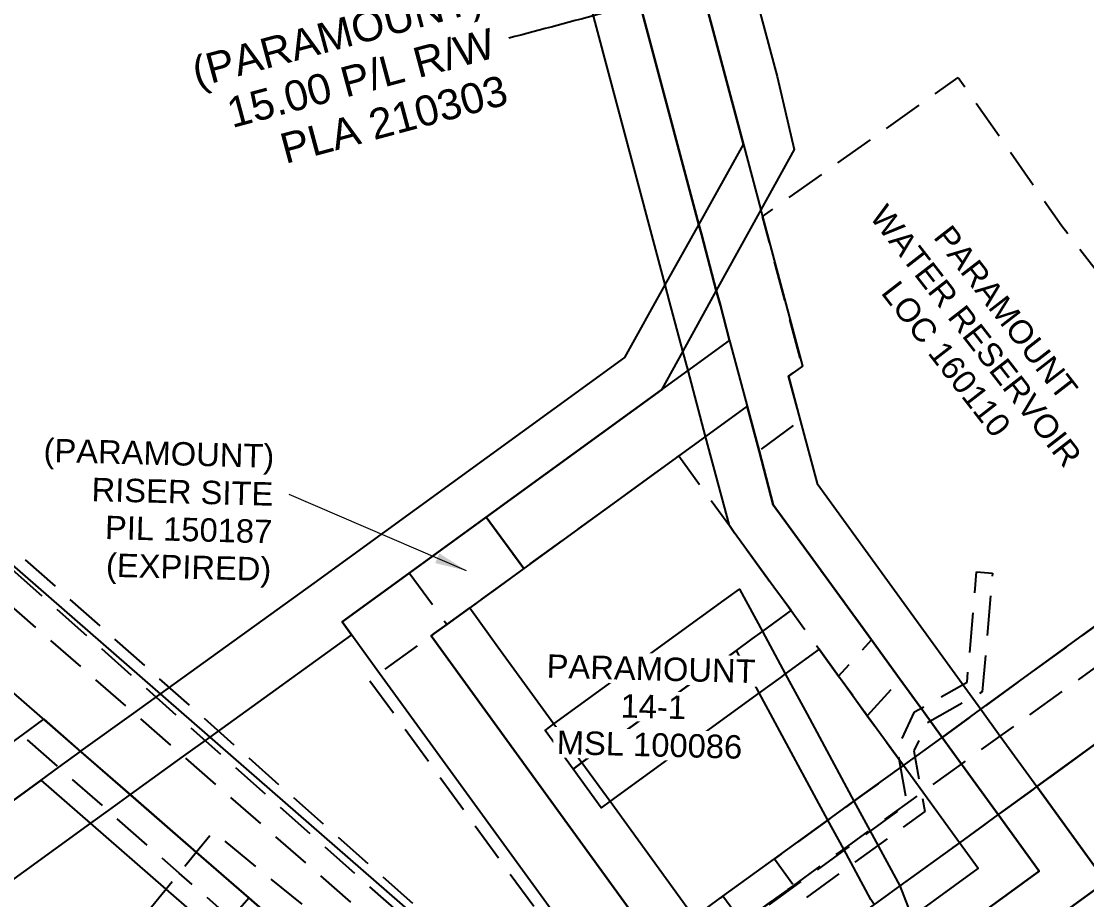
# Model space of a CAD drawing. Extents: x 393512 to 398378, y 6060644 to 6064862.
# Drawn here: x 395406.4 to 395741, y 6061190.3 to 6061466 of the extents above; entities that cross this region are included whole.
import ezdxf
from ezdxf.enums import TextEntityAlignment as Align

# ---------------------------------------------------------------- set-up
doc = ezdxf.new("R2010")
doc.units = 0
doc.header["$LTSCALE"] = 5
doc.linetypes.add('foc-ACCESSROAD', pattern=[3.75, 2.5, -1.25])
for name, color, linetype in [('F-AR', 190, 'foc-ACCESSROAD'), ('F-RW', 190, 'Continuous'), ('F-WS', 190, 'foc-ACCESSROAD')]:
    doc.layers.add(name, color=color, linetype=linetype)
for name, color, linetype, lineweight in [('F-AR-T', 190, 'Continuous', 9), ('F-RW-T', 190, 'Continuous', 9), ('F-WS-T', 190, 'Continuous', 9)]:
    doc.layers.add(name, color=color, linetype=linetype, lineweight=lineweight)
doc.styles.add('80CG', font='ARIALN.TTF', dxfattribs={"height": 10})
doc.styles.add('A60', font='arial.ttf', dxfattribs={"height": 7.35})
doc.styles.add('A80', font='arial.ttf', dxfattribs={"height": 9.5})
doc.dimstyles.new('Compass 5 000', dxfattribs={"dimscale": 5, "dimtxt": 9, "dimasz": 2, "dimexe": 0.2, "dimexo": 0.0625, "dimgap": 0.5, "dimtad": 0, "dimtih": 1, "dimtoh": 1, "dimzin": 0, "dimdsep": 46, "dimtxsty": '80CG', "dimcen": 0.1, "dimse1": 1, "dimse2": 1, "dimclrd": 256, "dimclrt": 256, "dimaunit": 1, "dimadec": 4, "dimazin": 0, "dimtfac": 0.06, "dimtofl": 0, "dimtmove": 0, "dimatfit": 1, "dimfxl": 0.2, "dimtolj": 1, "dimtzin": 0, "dimlwd": -1, "dimarcsym": 0})

msp = doc.modelspace()

# ---------------------------------------------------------------- linework, layer by layer
at = {"layer": 'F-AR', "flags": 128}
for points in [[(394977.42, 6061653.58), (394981.5, 6061650.02), (394986.54, 6061645.63), (395047.09, 6061592.85), (395141.89, 6061510.21), (395156.96, 6061497.07), (395569.57, 6061137.41), (395595.36, 6061156.05), (395611.57, 6061167.75), (395623.73, 6061176.53), (395632.76, 6061183.05), (395643.4, 6061190.74), (395648.97, 6061194.76), (395664.67, 6061206.1), (395672.84, 6061212.01), (395689.49, 6061224.03), (395701.66, 6061232.82), (395713.82, 6061241.6), (395753.15, 6061270.02), (395764.53, 6061278.45), (395799.6, 6061304.43), (395804.5, 6061307.7), (395816.98, 6061316.03), (395984.13, 6061427.52), (396089.75, 6061565.89), (396166.53, 6061666.49), (396175.66, 6061678.46), (396180.55, 6061684.88), (396204.77, 6061716.68), (396235.17, 6061756.52), (396329.16, 6061883.22), (396344.04, 6061903.28), (396365.05, 6061931.59), (396373.29, 6061942.7), (396394.69, 6061971.55), (396403.63, 6061983.59), (396427.46, 6062015.71), (396588.07, 6062232.21), (396619.2, 6062274.18), (396679.62, 6062355.61), (396703.43, 6062387.72), (396705.22, 6062389.16), (396708.13, 6062391.49), (396719.82, 6062400.87), (396725.06, 6062405.08), (396729.25, 6062408.44), (396737.39, 6062414.97), (396958.57, 6062592.5), (397026, 6062655.57), (397060.64, 6062694.26), (397071.32, 6062684.48), (397075.4, 6062680.76), (397040.31, 6062641.57), (396971.27, 6062577.97), (396744.69, 6062395.28), (396732.39, 6062385.33), (396728.27, 6062382.05), (396717.96, 6062373.73), (396704.12, 6062355.08), (396618.41, 6062239.55), (396587.27, 6062197.58), (396251.15, 6061744.5), (396223.32, 6061708.03), (396191.49, 6061666.31), (396191.16, 6061665.88), (396182.39, 6061654.39), (396182.08, 6061653.98), (396150.54, 6061612.64), (396114.38, 6061565.25), (395998, 6061412.73), (395828.08, 6061299.39), (395815.54, 6061291.06), (395811.1, 6061288.07), (395763.96, 6061253.85), (395725.32, 6061225.78), (395713.18, 6061216.97), (395701.02, 6061208.16), (395682.31, 6061194.58), (395674.24, 6061188.72), (395661.71, 6061179.63), (395657.51, 6061176.58), (395635.36, 6061160.51), (395623.23, 6061151.69), (395607.05, 6061139.95), (395568.4, 6061111.9), (395562.16, 6061105.33), (395550.89, 6061115.24), (395547.61, 6061118.12), (395518.22, 6061143.94), (395506.78, 6061153.99), (395472.25, 6061184.33), (395456.01, 6061198.6), (395352.3, 6061289.73), (395292.95, 6061341.88), (395127.99, 6061486.85), (395112.54, 6061500.36), (395006.07, 6061593.91), (394980.72, 6061616.19), (394951.15, 6061642.18), (394936.98, 6061654.62)], [(394965.74, 6061653.88), (395031.86, 6061596.29), (395038.31, 6061618.15), (395110.83, 6061557.07), (395231.47, 6061453.18), (395568.54, 6061154.36), (395573.85, 6061150.83), (395582.59, 6061151.07), (395602.34, 6061160.35), (395684.63, 6061220.15), (395681.51, 6061237.73), (395686.95, 6061249.19), (395703.42, 6061258.54), (395706.42, 6061293.18), (395711.4, 6061292.75), (395708.17, 6061255.49), (395690.79, 6061245.62), (395686.71, 6061237.03), (395690.1, 6061217.94), (395604.9, 6061156.03), (395583.77, 6061146.11), (395572.41, 6061145.79), (395565.48, 6061150.39), (395228.18, 6061449.41), (395107.59, 6061553.26), (395040.94, 6061609.4), (395034.44, 6061587.4), (394957.89, 6061654.08)]]:
    msp.add_lwpolyline(points, dxfattribs=at)
msp.add_lwpolyline([(395764.83, 6061291.61), (395707.73, 6061250.06), (395695.58, 6061241.23), (395689.7, 6061249.32), (395682.37, 6061259.4), (395672.09, 6061248.01), (395663.09, 6061260.42), (395673.37, 6061271.81), (395654.95, 6061297.18), (395642.56, 6061314.25), (395638.08, 6061331.16), (395651.03, 6061340.77), (395647.37, 6061354.57), (395651.71, 6061357.73), (395639.19, 6061404.74), (395700.65, 6061448.41), (395733.17, 6061401.78), (395766.39, 6061359.04), (395784.15, 6061336.18), (395793.4, 6061324.33), (395798.96, 6061316.01), (395793.96, 6061312.69), (395764.83, 6061291.61)], close=True, dxfattribs=at)
at = {"layer": 'F-RW', "flags": 128}
for points in [[(395168.83, 6060680.15), (395229.8, 6060767.75), (395232.61, 6060771.76), (395240.61, 6060783.23), (395320.65, 6060898.09), (395305.47, 6060997.49), (395379.25, 6061203.53), (395412.68, 6061227.81), (395418.2, 6061231.83), (395425.08, 6061236.83), (395426.01, 6061237.5), (395441.74, 6061248.83), (395450.07, 6061254.82), (395498.38, 6061289.61), (395595.98, 6061360.52), (395608.64, 6061383.26), (395619.18, 6061402.18), (395633.17, 6061427.32), (395592.83, 6061578.73), (395577.02, 6061638.08)], [(395556.18, 6061638.62), (395571.99, 6061579.27), (395619.18, 6061402.18), (395619.98, 6061399.17), (395624.68, 6061381.54), (395625.94, 6061376.79), (395628.86, 6061365.84), (395634.38, 6061345.15), (395638.08, 6061331.16), (395642.56, 6061314.25), (395654.95, 6061297.18), (395673.37, 6061271.81), (395682.37, 6061259.4), (395689.7, 6061249.32), (395695.58, 6061241.23), (395701.66, 6061232.82), (395701.98, 6061232.38), (395713.18, 6061216.97), (395726.08, 6061199.17), (395690.87, 6061173.62)], [(395577.02, 6061638.08), (395592.83, 6061578.73), (395633.17, 6061427.32), (395638.62, 6061406.83), (395639.18, 6061404.75), (395651.71, 6061357.73), (395647.37, 6061354.57), (395651.03, 6061340.77), (395656.29, 6061320.87), (395701.84, 6061258.14), (395707.73, 6061250.06), (395713.82, 6061241.6), (395714.12, 6061241.18), (395725.32, 6061225.78), (395747, 6061195.83), (395696.45, 6061159.14)], [(395593.12, 6061637.67), (395609.04, 6061578.32), (395643.83, 6061448.69), (395649.09, 6061425.82), (395638.62, 6061406.83), (395624.68, 6061381.54), (395614.17, 6061362.5), (395607.44, 6061350.3), (395552.46, 6061310.37), (395528.27, 6061292.8), (395507.19, 6061277.48), (395510.13, 6061273.44), (395465.61, 6061241.28), (395457.29, 6061235.27), (395440.66, 6061223.25), (395433.69, 6061218.22), (395428.19, 6061214.25), (395395.99, 6061190.98), (395354.07, 6061073.91)], [(395062.77, 6061592.44), (395140.11, 6061525.03), (395148.37, 6061517.82), (395156.17, 6061511.02), (395159.67, 6061507.97), (395163.44, 6061504.69), (395570.11, 6061150.2)], [(395690.87, 6061173.62), (395726.08, 6061199.17), (395713.18, 6061216.97), (395701.98, 6061232.38), (395701.66, 6061232.82), (395695.58, 6061241.23), (395689.7, 6061249.32), (395682.37, 6061259.4), (395673.37, 6061271.81), (395654.95, 6061297.18), (395642.56, 6061314.25), (395638.08, 6061331.16), (395634.38, 6061345.15), (395621.32, 6061335.67), (395612.91, 6061329.56), (395564.21, 6061294.2), (395552.46, 6061310.37), (395607.44, 6061350.3), (395615.8, 6061356.37), (395616.55, 6061356.91), (395628.86, 6061365.84), (395625.94, 6061376.79), (395624.68, 6061381.54), (395619.98, 6061399.17), (395619.18, 6061402.18), (395571.99, 6061579.27)], [(395686.03, 6061184.93), (395706.89, 6061200.07), (395701.02, 6061208.16), (395689.49, 6061224.03), (395683.4, 6061232.43), (395677.53, 6061240.51), (395672.09, 6061248.01), (395663.09, 6061260.42), (395656.95, 6061268.87), (395646.34, 6061261.14), (395644.79, 6061260.02), (395638.18, 6061255.22), (395591.31, 6061221.17), (395588.54, 6061219.15), (395579.72, 6061231.29), (395582.5, 6061233.31), (395630.99, 6061268.54), (395635.98, 6061272.16), (395639.15, 6061274.47), (395648.14, 6061281.01), (395642.78, 6061288.4), (395630.32, 6061305.57), (395628.77, 6061307.71), (395621.32, 6061335.67), (395615.8, 6061356.37), (395614.17, 6061362.5), (395610.02, 6061378.1), (395608.64, 6061383.26), (395556.32, 6061579.68)], [(395998, 6061412.73), (395828.08, 6061299.39), (395815.54, 6061291.06), (395811.1, 6061288.07), (395763.96, 6061253.85), (395725.32, 6061225.78), (395713.18, 6061216.97), (395701.02, 6061208.16), (395682.31, 6061194.58), (395674.24, 6061188.72), (395661.71, 6061179.63), (395657.51, 6061176.58), (395635.36, 6061160.51), (395623.23, 6061151.69), (395607.05, 6061139.95), (395568.4, 6061111.9), (395557.09, 6061121.76), (395553.28, 6061125.08), (395516.41, 6061157.22), (395505, 6061167.16), (395477.87, 6061190.81), (395461.37, 6061205.2), (395136.46, 6061488.42)], [(395696.45, 6061159.14), (395747, 6061195.83), (395725.32, 6061225.78), (395763.96, 6061253.85), (395811.1, 6061288.07), (395815.54, 6061291.06), (395804.5, 6061307.7), (395798.96, 6061316.01), (395793.4, 6061324.33), (395970.25, 6061442.3)], [(395621.2, 6061187.28), (395626.76, 6061191.32), (395642.94, 6061203.06), (395656.63, 6061213), (395659.74, 6061215.25), (395664.72, 6061218.87), (395667.9, 6061221.18), (395671.23, 6061223.59), (395677.85, 6061228.4), (395683.4, 6061232.43), (395695.58, 6061241.23), (395707.73, 6061250.06), (395764.83, 6061291.61), (395793.96, 6061312.69), (395798.96, 6061316.01), (395811.44, 6061324.34), (395977.2, 6061434.9)], [(395589.43, 6061164.22), (395518.92, 6061261.32), (395507.19, 6061277.48), (395528.27, 6061292.81), (395552.46, 6061310.38), (395564.21, 6061294.2), (395547.24, 6061281.88), (395540.01, 6061276.64), (395536.1, 6061273.79), (395535.1, 6061273.07), (395605.6, 6061175.96)], [(395674.24, 6061188.72), (395673.18, 6061190.33), (395664.67, 6061206.1), (395659.74, 6061215.25), (395638.18, 6061255.22), (395630.99, 6061268.54), (395582.5, 6061233.31), (395579.72, 6061231.29), (395570.91, 6061243.42), (395573.69, 6061245.44), (395627.17, 6061284.29), (395631.97, 6061287.78), (395639.15, 6061274.47), (395646.34, 6061261.14), (395653.18, 6061248.46), (395667.9, 6061221.18), (395672.84, 6061212.01), (395682.31, 6061194.58), (395686.03, 6061184.93)], [(395605.6, 6061175.96), (395535.1, 6061273.07), (395536.1, 6061273.79), (395540.01, 6061276.64), (395547.24, 6061281.88), (395556.1, 6061269.67), (395573.69, 6061245.44), (395582.5, 6061233.31), (395591.31, 6061221.17), (395617.74, 6061184.77)], [(395293.42, 6061008.32), (395366.69, 6061212.93), (395406.69, 6061241.94), (395413.54, 6061246.9), (395425.08, 6061236.83), (395440.66, 6061223.25), (395461.37, 6061205.2), (395477.87, 6061190.81), (395505, 6061167.17)], [(395468, 6061179.52), (395451.89, 6061193.58), (395428.19, 6061214.25), (395412.69, 6061227.8), (395379.25, 6061203.53), (395305.47, 6060997.49)], [(395472.25, 6061184.33), (395477.87, 6061190.81), (395505, 6061167.16)]]:
    msp.add_lwpolyline(points, dxfattribs=at)
at = {"layer": 'F-WS', "flags": 128}
for points in [[(395648.97, 6061194.76), (395643.4, 6061190.74), (395632.76, 6061183.05), (395626.76, 6061191.32), (395621.2, 6061187.28), (395617.74, 6061184.77), (395605.6, 6061175.96), (395589.43, 6061164.22), (395586.3, 6061161.95), (395515.81, 6061259.06), (395518.92, 6061261.32), (395535.1, 6061273.07), (395536.1, 6061273.79), (395540.01, 6061276.64), (395547.24, 6061281.88), (395564.21, 6061294.2), (395612.91, 6061329.56), (395628.77, 6061307.71), (395630.32, 6061305.57), (395642.78, 6061288.4), (395648.14, 6061281.01), (395651.59, 6061276.27), (395656.95, 6061268.87), (395663.09, 6061260.42), (395672.09, 6061248.01), (395677.53, 6061240.51), (395683.4, 6061232.43), (395677.85, 6061228.4), (395671.23, 6061223.59), (395667.9, 6061221.18), (395664.72, 6061218.87), (395659.74, 6061215.25), (395656.63, 6061213), (395642.94, 6061203.06), (395648.97, 6061194.76)], [(395564.21, 6061294.2), (395547.24, 6061281.88), (395540.01, 6061276.64), (395528.27, 6061292.81), (395552.46, 6061310.38), (395564.21, 6061294.2)], [(395460.69, 6061011.85), (395438.13, 6060984.26), (395428.71, 6060991.97), (395343.83, 6061061.38), (395447.34, 6061188.03), (395456.01, 6061198.6), (395461.37, 6061205.2), (395466.62, 6061211.62), (395560.99, 6061134.5), (395553.28, 6061125.08), (395547.61, 6061118.12), (395546.95, 6061117.33), (395543.27, 6061112.84), (395540.95, 6061110), (395540.62, 6061109.59), (395535.33, 6061103.13), (395534.49, 6061102.1), (395532.11, 6061099.18), (395513.19, 6061076.05), (395510.36, 6061072.59), (395460.69, 6061011.85)]]:
    msp.add_lwpolyline(points, close=True, dxfattribs=at)

# ---------------------------------------------------------------- texts
at = {"layer": 'F-AR-T', "style": 'A60'}
for s, rotation, p in [('WATER RESERVOIR', 307.8509, (395703.3, 6061365.03)), ('PARAMOUNT', 307.8509, (395712.7, 6061372.33)), ('LOC 160110', 307.8508, (395693.98, 6061357.78))]:
    msp.add_text(s, height=7.35, rotation=rotation, dxfattribs=at).set_placement(p, align=Align.CENTER)
at = {"layer": 'F-RW-T', "style": 'A80'}
for s, p in [('(PARAMOUNT)', (395550.81, 6061474.11)), ('15.00 P/L R/W', (395554.75, 6061459.43)), ('PLA 210303', (395558.69, 6061444.75))]:
    msp.add_text(s, height=9.5, rotation=15.0223, dxfattribs=at).set_placement(p, align=Align.MIDDLE_RIGHT)
at = {"layer": 'F-WS-T', "style": 'A60'}
for s, rotation, p in [('(PARAMOUNT)', 358.5196, (395485.87, 6061329.5)), ('RISER SITE', 358.5196, (395485.56, 6061317.6)), ('PIL 150187', 358.5194, (395485.25, 6061305.8)), ('(EXPIRED)', 358.5194, (395484.95, 6061294))]:
    msp.add_text(s, height=7.35, rotation=rotation, dxfattribs=at).set_placement(p, align=Align.MIDDLE_RIGHT)

# ---------------------------------------------------------------- leaders
at = {"layer": 'F-RW-T', "path_type": 1}
msp.add_leader([(395619.99, 6061476.81), (395559.56, 6061460.71)], dimstyle='Compass 5 000', override={"dimgap": 0.5, "dimtad": 0}, dxfattribs=at)
at = {"layer": 'F-WS-T'}
msp.add_leader([(395546.24, 6061293.5), (395490.56, 6061317.52)], dimstyle='Compass 5 000', dxfattribs=at)

# ---------------------------------------------------------------- next in the draw order: texts
at = {"layer": 'F-WS-T', "insert": (395571.52, 6061267.3), "char_height": 7.35, "width": 66.3264, "attachment_point": 1, "rotation": 358.5196, "style": 'A60', "bg_fill": 3, "box_fill_scale": 1.15, "bg_fill_color": 256, "bg_fill_true_color": 256, "bg_fill_transparency": 0}
msp.add_mtext('PARAMOUNT', dxfattribs=at)

# ---------------------------------------------------------------- next in the draw order: texts
at = {"layer": 'F-WS-T', "insert": (395594.73, 6061254.82), "char_height": 7.35, "width": 21.0368, "attachment_point": 1, "rotation": 358.5196, "style": 'A60', "bg_fill": 3, "box_fill_scale": 1.15, "bg_fill_color": 256, "bg_fill_true_color": 256, "bg_fill_transparency": 0}
msp.add_mtext('14-1', dxfattribs=at)

# ---------------------------------------------------------------- next in the draw order: texts
at = {"layer": 'F-WS-T', "insert": (395574.7, 6061243.35), "char_height": 7.35, "width": 58.9142, "attachment_point": 1, "rotation": 358.5196, "style": 'A60', "bg_fill": 3, "box_fill_scale": 1.15, "bg_fill_color": 256, "bg_fill_true_color": 256, "bg_fill_transparency": 0}
msp.add_mtext('MSL 100086', dxfattribs=at)

doc.saveas('drawing.dxf')
